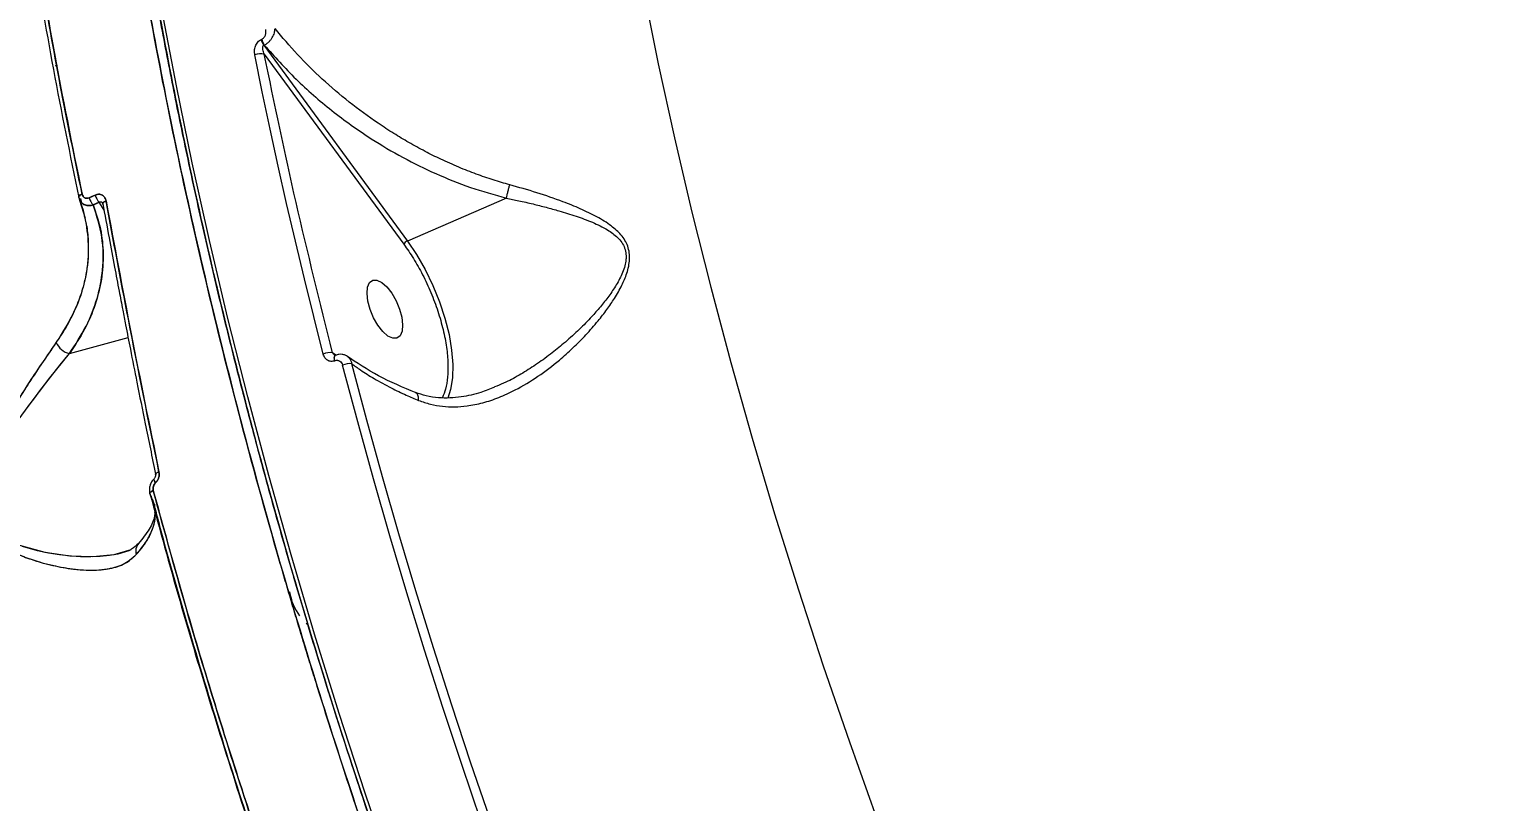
# Model space of a CAD drawing. Header units: millimetres. Extents: x -6332 to 8932, y -6739 to 7096.
# Drawn here: x -3296.8 to -3086.4, y -2416.8 to -2306.3 of the extents above; entities that cross this region are included whole.
import ezdxf

# ---------------------------------------------------------------- set-up
doc = ezdxf.new("R2010")
doc.units = ezdxf.units.MM
for name, color, linetype in [('DIKOM_ЗОНА', 80, 'Continuous'), ('DIKOM_ОБЪЕКТ', 7, 'Continuous'), ('DIKOM_РАЗМЕР_ЗОНА', 7, 'Continuous'), ('DIKOM_РАЗМЕР_ОБЪЕКТА', 7, 'Continuous')]:
    doc.layers.add(name, color=color, linetype=linetype)
doc.styles.add('style1', font='arial.ttf', dxfattribs={"width": 0.8})
doc.dimstyles.new('1-50', dxfattribs={"dimtxt": 300, "dimasz": 200, "dimexe": 100, "dimexo": 0, "dimgap": 100, "dimtad": 1, "dimtxsty": 'style1', "dimcen": 200, "dimclrd": 7, "dimclre": 7, "dimclrt": 7, "dimadec": 1, "dimazin": 2, "dimtfac": 1, "dimtmove": 0, "dimatfit": 2, "dimfxl": 0, "dimlwd": 25, "dimlwe": 18, "dimarcsym": 0})

# ---------------------------------------------------------------- blocks, each defined once
blk = doc.blocks.new('*D9')
at = {"layer": 'Defpoints', "color": 0, "transparency": 16777216}
for p in [(777.17, 5593.97), (-4228.73, -3389.78), (7301.72, -3389.78)]:
    blk.add_point(p, dxfattribs=at)
at = {"layer": 'DIKOM_РАЗМЕР_ОБЪЕКТА', "color": 7, "lineweight": 18, "transparency": 16777216}
for p, q in [((777.17, 5593.97), (7401.72, 5593.97)), ((-4228.73, -3389.78), (7401.72, -3389.78))]:
    blk.add_line(p, q, dxfattribs=at)
at = {"layer": 'DIKOM_РАЗМЕР_ОБЪЕКТА', "color": 7, "lineweight": 25, "transparency": 16777216}
blk.add_line((7301.72, 5393.97), (7301.72, -3189.78), dxfattribs=at)
at = {"layer": 'DIKOM_РАЗМЕР_ОБЪЕКТА', "color": 7, "transparency": 16777216}
for points in [[(7268.39, 5393.97), (7335.06, 5393.97), (7301.72, 5593.97)], [(7268.39, -3189.78), (7335.06, -3189.78), (7301.72, -3389.78)]]:
    blk.add_solid(points, dxfattribs=at)
at = {"layer": 'DIKOM_РАЗМЕР_ОБЪЕКТА', "color": 7, "transparency": 16777216, "insert": (7048.55, 1153.71), "char_height": 300, "attachment_point": 5, "rotation": 90, "style": 'style1'}
blk.add_mtext('9000', dxfattribs=at)
blk = doc.blocks.new('*D10')
at = {"layer": 'Defpoints', "color": 0, "transparency": 16777216}
for p in [(4034.78, 3636.59), (-4490.85, -1960.46), (4034.78, -5533.39)]:
    blk.add_point(p, dxfattribs=at)
at = {"layer": 'DIKOM_РАЗМЕР_ОБЪЕКТА', "color": 7, "lineweight": 18, "transparency": 16777216}
for p, q in [((4034.78, 3636.59), (4034.78, -5633.39)), ((-4490.85, -1960.46), (-4490.85, -5633.39))]:
    blk.add_line(p, q, dxfattribs=at)
at = {"layer": 'DIKOM_РАЗМЕР_ОБЪЕКТА', "color": 7, "lineweight": 25, "transparency": 16777216}
blk.add_line((-4290.85, -5533.39), (3834.78, -5533.39), dxfattribs=at)
at = {"layer": 'DIKOM_РАЗМЕР_ОБЪЕКТА', "color": 7, "transparency": 16777216}
for points in [[(-4290.85, -5500.05), (-4290.85, -5566.72), (-4490.85, -5533.39)], [(3834.78, -5500.05), (3834.78, -5566.72), (4034.78, -5533.39)]]:
    blk.add_solid(points, dxfattribs=at)
at = {"layer": 'DIKOM_РАЗМЕР_ОБЪЕКТА', "color": 7, "transparency": 16777216, "insert": (308.03, -5280.21), "char_height": 300, "attachment_point": 5, "style": 'style1'}
blk.add_mtext('8500', dxfattribs=at)
blk = doc.blocks.new('*D11')
at = {"layer": 'Defpoints', "color": 0, "transparency": 16777216}
for p in [(1114.35, 7096.35), (-4349.59, -4627.34), (8831.76, -4627.34)]:
    blk.add_point(p, dxfattribs=at)
at = {"layer": 'DIKOM_РАЗМЕР_ЗОНА', "color": 7, "lineweight": 18, "transparency": 16777216}
for p, q in [((1114.35, 7096.35), (8931.76, 7096.35)), ((-4349.59, -4627.34), (8931.76, -4627.34))]:
    blk.add_line(p, q, dxfattribs=at)
at = {"layer": 'DIKOM_РАЗМЕР_ЗОНА', "color": 7, "lineweight": 25, "transparency": 16777216}
blk.add_line((8831.76, 6896.35), (8831.76, -4427.34), dxfattribs=at)
at = {"layer": 'DIKOM_РАЗМЕР_ЗОНА', "color": 7, "transparency": 16777216}
for points in [[(8798.42, 6896.35), (8865.09, 6896.35), (8831.76, 7096.35)], [(8798.42, -4427.34), (8865.09, -4427.34), (8831.76, -4627.34)]]:
    blk.add_solid(points, dxfattribs=at)
at = {"layer": 'DIKOM_РАЗМЕР_ЗОНА', "color": 7, "transparency": 16777216, "insert": (8578.59, 1308.2), "char_height": 300, "attachment_point": 5, "rotation": 90, "style": 'style1'}
blk.add_mtext('11750', dxfattribs=at)
blk = doc.blocks.new('*D12')
at = {"layer": 'Defpoints', "color": 0, "transparency": 16777216}
for p in [(6134.38, 3354.85), (-6332, -2644.93), (6134.38, -6639)]:
    blk.add_point(p, dxfattribs=at)
at = {"layer": 'DIKOM_РАЗМЕР_ЗОНА', "color": 7, "lineweight": 18, "transparency": 16777216}
for p, q in [((6134.38, 3354.85), (6134.38, -6739)), ((-6332, -2644.93), (-6332, -6739))]:
    blk.add_line(p, q, dxfattribs=at)
at = {"layer": 'DIKOM_РАЗМЕР_ЗОНА', "color": 7, "lineweight": 25, "transparency": 16777216}
blk.add_line((-6132, -6639), (5934.38, -6639), dxfattribs=at)
at = {"layer": 'DIKOM_РАЗМЕР_ЗОНА', "color": 7, "transparency": 16777216}
for points in [[(-6132, -6605.67), (-6132, -6672.33), (-6332, -6639)], [(5934.38, -6605.67), (5934.38, -6672.33), (6134.38, -6639)]]:
    blk.add_solid(points, dxfattribs=at)
at = {"layer": 'DIKOM_РАЗМЕР_ЗОНА', "color": 7, "transparency": 16777216, "insert": (-98.81, -6385.83), "char_height": 300, "attachment_point": 5, "style": 'style1'}
blk.add_mtext('12500', dxfattribs=at)

msp = doc.modelspace()

# ---------------------------------------------------------------- linework, layer by layer
at = {"layer": 'DIKOM_ЗОНА', "color": 3, "lineweight": 15}
msp.add_lwpolyline([(2313.678, -2039.636), (1542.34, -2039.636, 0.3105415), (608.716, -2681.382, -0.3109247), (-1501.993, -4130.05), (-2696.746, -4128.38, 0.1481275), (-3251.872, -4295.682, -0.933016), (-5664.774, -1161.612, 0.2141904), (-5328.202, -414.769), (-5324.734, 2067.074, -0.1780948), (-5085.448, 2714.765, 0.1784553), (-4846.161, 3363.853), (-4846.161, 4324.353, -0.4142136), (-3846.161, 5324.353), (-1723.291, 5324.353, 0.381133), (-729.81, 6210.352, -0.381133), (263.67, 7096.351), (1965.021, 7096.351, -0.4034875), (2964.346, 6133.102, 0.4034875)], format="xyb", dxfattribs=at)
at = {"layer": 'DIKOM_ОБЪЕКТ', "color": 7, "linetype": 'Continuous', "lineweight": 15}
for p, q in [((-3263.614, -2307.777), (-3263.529, -2307.74)), ((-3263.25, -2308.61), (-3263.164, -2308.573)), ((-3263.25, -2308.61), (-3242.702, -2336.603)), ((-3263.16, -2309.878), (-3243.2, -2337.071)), ((-3292.78, -2311.471), (-3293.021, -2311.561)), ((-3293.014, -2311.558), (-3292.774, -2311.469)), ((-3289.694, -2330.385), (-3289.592, -2330.691)), ((-3289.581, -2330.76), (-3288.805, -2333.333)), ((-3289.48, -2330.167), (-3289.529, -2329.942)), ((-3289.272, -2331.116), (-3289.404, -2330.511)), ((-3288.196, -2330.407), (-3287.343, -2330.024)), ((-3286.767, -2331.061), (-3287.622, -2331.446)), ((-3286.086, -2332.206), (-3286.767, -2331.061)), ((-3286.32, -2331.165), (-3286.277, -2331.278)), ((-3228.54, -2330.469), (-3242.702, -2336.603)), ((-3228.537, -2330.467), (-3228.54, -2330.469)), ((-3288.581, -2334.264), (-3289.074, -2332.016)), ((-3286.259, -2331.268), (-3286.275, -2331.241)), ((-3286.262, -2331.295), (-3286.234, -2331.368)), ((-3286.142, -2331.465), (-3286.142, -2331.465)), ((-3285.464, -2332.604), (-3285.466, -2332.602)), ((-3285.45, -2332.686), (-3285.448, -2332.689)), ((-3291.036, -2352.698), (-3282.646, -2350.412)), ((-3252.944, -2352.943), (-3253.388, -2352.575)), ((-3253.102, -2353.735), (-3253.075, -2353.723)), ((-3252.961, -2352.95), (-3252.989, -2352.962)), ((-3252.989, -2352.962), (-3252.979, -2352.958)), ((-3229.918, -2357.345), (-3230.257, -2357.485)), ((-3267.002, -2360.421), (-3266.981, -2360.412)), ((-3278.731, -2369.84), (-3278.693, -2370.031)), ((-3279.525, -2372.731), (-3279.532, -2372.671)), ((-3278.975, -2374.249), (-3279.525, -2372.731)), ((-3278.813, -2374.826), (-3278.816, -2374.688)), ((-3278.237, -2376.846), (-3278.338, -2377.024)), ((-3279.642, -2378.869), (-3279.748, -2379.003)), ((-3283.631, -2381.269), (-3283.614, -2381.265)), ((-3280.735, -2380.481), (-3280.664, -2380.461)), ((-3257.156, -2391.274), (-3257, -2391.411))]:
    msp.add_line(p, q, dxfattribs=at)
at = {"layer": 'DIKOM_ОБЪЕКТ', "color": 7, "linetype": 'Continuous', "lineweight": 15, "flags": 128}
for points in [[(-3208.944, -2300.734), (-3206.819, -2311.237), (-3204.505, -2321.822), (-3202.004, -2332.479), (-3199.318, -2343.199), (-3196.451, -2353.97), (-3193.405, -2364.783), (-3190.182, -2375.628), (-3186.785, -2386.497), (-3183.218, -2397.376), (-3179.485, -2408.257), (-3175.588, -2419.13), (-3171.531, -2429.985), (-3167.318, -2440.811), (-3162.952, -2451.598), (-3158.439, -2462.337)], [(-3192.274, -2549.675), (-3197.738, -2538.88), (-3203.077, -2527.986), (-3208.288, -2517.001), (-3213.367, -2505.933), (-3218.308, -2494.793), (-3223.109, -2483.589), (-3227.764, -2472.332), (-3232.27, -2461.03), (-3236.623, -2449.694), (-3240.82, -2438.332), (-3244.857, -2426.954), (-3248.73, -2415.57), (-3252.436, -2404.19), (-3255.973, -2392.823), (-3259.337, -2381.478), (-3262.525, -2370.166), (-3265.534, -2358.894), (-3268.363, -2347.675), (-3271.009, -2336.516), (-3273.469, -2325.427), (-3275.741, -2314.418), (-3277.824, -2303.496)], [(-3254.725, -2352.785), (-3256.099, -2347.382), (-3257.431, -2341.991), (-3258.72, -2336.616), (-3259.967, -2331.255), (-3261.171, -2325.911), (-3262.331, -2320.584), (-3263.448, -2315.275), (-3264.521, -2309.986)], [(-3289.222, -2329.896), (-3289.345, -2329.952), (-3289.455, -2330.012), (-3289.547, -2330.075), (-3289.62, -2330.14), (-3289.673, -2330.205), (-3289.703, -2330.269), (-3289.71, -2330.329), (-3289.694, -2330.385)], [(-3289.694, -2330.385), (-3289.71, -2330.329), (-3289.703, -2330.269), (-3289.673, -2330.205), (-3289.62, -2330.14), (-3289.547, -2330.075), (-3289.455, -2330.012), (-3289.345, -2329.952), (-3289.222, -2329.896)], [(-3285.791, -2330.874), (-3285.926, -2330.932), (-3286.043, -2330.993), (-3286.138, -2331.058), (-3286.211, -2331.124), (-3286.257, -2331.19), (-3286.277, -2331.254), (-3286.277, -2331.271)], [(-3286.234, -2331.368), (-3286.269, -2331.314), (-3286.277, -2331.254), (-3286.257, -2331.19), (-3286.211, -2331.124), (-3286.138, -2331.058), (-3286.043, -2330.993), (-3285.926, -2330.932), (-3285.791, -2330.874)], [(-3242.702, -2336.603), (-3241.38, -2338.555), (-3240.156, -2340.687), (-3239.056, -2342.946), (-3238.108, -2345.281), (-3237.332, -2347.637), (-3236.748, -2349.959), (-3236.369, -2352.193), (-3236.204, -2354.285), (-3236.257, -2356.189), (-3236.526, -2357.859), (-3236.931, -2359.091)], [(-3245.639, -2343.162), (-3244.94, -2344.062), (-3244.32, -2345.146), (-3243.83, -2346.329), (-3243.511, -2347.514), (-3243.387, -2348.606), (-3243.469, -2349.515), (-3243.75, -2350.169), (-3244.207, -2350.514), (-3244.804, -2350.523), (-3245.491, -2350.194), (-3246.214, -2349.554), (-3246.914, -2348.656), (-3247.534, -2347.57), (-3248.023, -2346.388), (-3248.343, -2345.202), (-3248.467, -2344.111), (-3248.385, -2343.202), (-3248.104, -2342.548), (-3247.647, -2342.203), (-3247.05, -2342.195), (-3246.362, -2342.524), (-3245.639, -2343.162)], [(-3282.259, -2380.775), (-3284.692, -2381.509), (-3287.69, -2381.799), (-3290.982, -2381.669), (-3294.513, -2381.143), (-3298.146, -2380.182), (-3300.179, -2379.386), (-3302.107, -2378.308), (-3303.433, -2377.143), (-3304.339, -2375.559), (-3304.515, -2373.614), (-3304.031, -2371.608), (-3303.189, -2369.69), (-3301.622, -2366.964), (-3299.919, -2364.399), (-3296.813, -2360.104), (-3293.815, -2356.174), (-3291.036, -2352.698), (-3291.036, -2352.698)], [(-3296.97, -2360.313), (-3296.002, -2359.024), (-3295.265, -2358.055), (-3293.758, -2356.101), (-3292.362, -2354.331), (-3291.036, -2352.698), (-3291.036, -2352.698)], [(-3253.102, -2353.735), (-3253.145, -2353.517), (-3253.155, -2353.321), (-3253.132, -2353.158), (-3253.078, -2353.037), (-3252.995, -2352.964), (-3252.989, -2352.962)], [(-3253.075, -2353.723), (-3253.118, -2353.506), (-3253.128, -2353.31), (-3253.105, -2353.146), (-3253.051, -2353.024), (-3252.968, -2352.953), (-3252.96, -2352.949)], [(-3230.876, -2419.326), (-3233.659, -2411.15), (-3236.355, -2402.976), (-3238.964, -2394.806), (-3241.485, -2386.644), (-3243.917, -2378.494), (-3246.259, -2370.359), (-3248.508, -2362.244), (-3250.666, -2354.151)], [(-3232.129, -2419.695), (-3234.917, -2411.502), (-3237.62, -2403.309), (-3240.235, -2395.121), (-3242.762, -2386.941), (-3245.199, -2378.773), (-3247.545, -2370.621), (-3249.8, -2362.487), (-3251.962, -2354.376)], [(-3278.933, -2370.609), (-3278.957, -2370.652), (-3278.957, -2370.721), (-3278.931, -2370.812), (-3278.88, -2370.923), (-3278.805, -2371.048), (-3278.71, -2371.183)], [(-3278.71, -2371.183), (-3278.805, -2371.048), (-3278.88, -2370.923), (-3278.931, -2370.812), (-3278.957, -2370.721), (-3278.957, -2370.652), (-3278.933, -2370.609)], [(-3278.225, -2369.628), (-3278.362, -2369.679), (-3278.482, -2369.734), (-3278.581, -2369.79), (-3278.657, -2369.845), (-3278.707, -2369.898), (-3278.73, -2369.948), (-3278.731, -2369.968)], [(-3278.693, -2370.031), (-3278.725, -2369.993), (-3278.73, -2369.948), (-3278.707, -2369.898), (-3278.657, -2369.845), (-3278.581, -2369.79), (-3278.482, -2369.734), (-3278.362, -2369.679), (-3278.225, -2369.628)], [(-3279.525, -2372.731), (-3279.539, -2372.689), (-3279.529, -2372.642), (-3279.496, -2372.589), (-3279.442, -2372.534), (-3279.368, -2372.476), (-3279.274, -2372.417), (-3279.164, -2372.36), (-3279.04, -2372.305)], [(-3279.04, -2372.305), (-3279.164, -2372.36), (-3279.274, -2372.417), (-3279.368, -2372.476), (-3279.442, -2372.534), (-3279.496, -2372.589), (-3279.529, -2372.642), (-3279.539, -2372.689), (-3279.525, -2372.731)], [(-3282.259, -2380.775), (-3282.531, -2380.909), (-3284.091, -2381.385), (-3285.299, -2381.609), (-3286.659, -2381.752), (-3287.968, -2381.803), (-3289.457, -2381.777), (-3290.761, -2381.689), (-3292.455, -2381.494), (-3294.014, -2381.24), (-3295.595, -2380.905), (-3297.754, -2380.31)]]:
    msp.add_lwpolyline(points, dxfattribs=at)
at = {"layer": 'DIKOM_ОБЪЕКТ', "color": 7, "linetype": 'Continuous', "lineweight": 15}
for centre, radius, start, end in [((-3261.483, -2307.34), 2.176, 191.59763, 215.71276), ((-3261.412, -2307.309), 2.16, 191.51209, 215.7983), ((-3263.697, -2311.743), 1.941, 73.93782, 115.11814), ((-3286.075, -2329.913), 2.178, 193.10692, 224.72551), ((-3285.224, -2329.526), 2.177, 193.21661, 224.85557), ((-3242.36, -2337.467), 0.929, 111.61206, 154.81043), ((-3290.477, -2350.126), 2.633, 201.62753, 257.7329), ((-3253.699, -2354.958), 2.403, 82.55713, 115.27351), ((-3250.891, -2356.697), 2.556, 84.93702, 114.76163), ((-3279.879, -2380.965), 1.675, 138.58258, 197.24106), ((-3279.862, -2380.968), 1.69, 139.76503, 196.98222), ((-3252.084, -2385.715), 7.531, 188.19667, 216.82287)]:
    msp.add_arc(centre, radius, start, end, dxfattribs=at)
for points, knots in [([(-3223.198, -2036.913), (-3223.524, -2037.057), (-3226.59, -2038.41), (-3231.996, -2041.839), (-3239.36, -2047.241), (-3246.223, -2053.598), (-3252.637, -2060.797), (-3258.475, -2068.712), (-3263.764, -2077.284), (-3268.509, -2086.436), (-3272.789, -2096.292), (-3276.587, -2106.795), (-3279.969, -2118.153), (-3282.907, -2130.406), (-3285.361, -2143.603), (-3287.271, -2157.51), (-3288.623, -2172.08), (-3289.408, -2187.237), (-3289.623, -2202.595), (-3289.309, -2218.091), (-3288.504, -2233.693), (-3287.203, -2249.707), (-3285.402, -2266.139), (-3283.053, -2283.289), (-3280.131, -2301.09), (-3276.619, -2319.463), (-3272.588, -2338.012), (-3268.044, -2356.734), (-3262.983, -2375.631), (-3257.512, -2394.338), (-3251.671, -2412.795), (-3245.522, -2430.905), (-3238.982, -2448.935), (-3232.072, -2466.842), (-3224.648, -2484.987), (-3216.683, -2503.365), (-3208.148, -2521.962), (-3199.21, -2540.381), (-3189.918, -2558.519), (-3180.322, -2576.279), (-3170.647, -2593.275), (-3160.914, -2609.534), (-3151.139, -2625.087), (-3141.126, -2640.246), (-3130.896, -2655.033), (-3123.923, -2664.485), (-3120.431, -2669.218)], [0, 0, 0, 0, 0.0028441, 0.0267502, 0.0505357, 0.0742578, 0.0979727, 0.1217368, 0.1442394, 0.1668674, 0.1894172, 0.2118542, 0.2342271, 0.257939, 0.2816885, 0.3055319, 0.3295197, 0.3534456, 0.3772426, 0.3996156, 0.4219726, 0.4443609, 0.4668275, 0.4894231, 0.5133832, 0.5372016, 0.560939, 0.5846504, 0.6083912, 0.6322202, 0.6548184, 0.6774103, 0.6998754, 0.7222618, 0.7446183, 0.7683492, 0.7921552, 0.816093, 0.8400718, 0.863906, 0.8876507, 0.9100072, 0.932381, 0.9548205, 0.9773726, 1, 1, 1, 1]), ([(-3245.158, -2053.479), (-3245.211, -2053.531), (-3246.595, -2054.881), (-3249.17, -2057.804), (-3252.743, -2062.136), (-3256.034, -2066.621), (-3259.075, -2071.179), (-3261.974, -2075.972), (-3264.731, -2080.995), (-3267.342, -2086.245), (-3269.807, -2091.719), (-3272.123, -2097.411), (-3274.29, -2103.318), (-3276.307, -2109.438), (-3278.171, -2115.764), (-3279.882, -2122.294), (-3281.438, -2129.023), (-3282.839, -2135.945), (-3284.085, -2143.057), (-3285.173, -2150.354), (-3286.104, -2157.83), (-3286.876, -2165.483), (-3287.49, -2173.304), (-3287.946, -2181.29), (-3288.242, -2189.434), (-3288.379, -2197.733), (-3288.357, -2206.18), (-3288.175, -2214.769), (-3287.834, -2223.495), (-3287.335, -2232.351), (-3286.677, -2241.333), (-3285.862, -2250.432), (-3284.889, -2259.644), (-3283.759, -2268.963), (-3282.474, -2278.38), (-3281.035, -2287.89), (-3279.441, -2297.487), (-3277.696, -2307.164), (-3275.799, -2316.914), (-3273.752, -2326.729), (-3271.558, -2336.602), (-3269.218, -2346.527), (-3266.734, -2356.495), (-3264.107, -2366.499), (-3261.342, -2376.53), (-3258.44, -2386.578), (-3255.405, -2396.634), (-3252.241, -2406.685), (-3248.955, -2416.717), (-3245.553, -2426.71), (-3242.048, -2436.632), (-3238.465, -2446.427), (-3234.856, -2455.965), (-3231.356, -2464.927), (-3228.248, -2472.662), (-3225.41, -2479.565), (-3222.688, -2486.061), (-3220.75, -2490.564), (-3219.766, -2492.851)], [0, 0, 0, 0, 0.0008172, 0.0213224, 0.0419441, 0.0605453, 0.0791507, 0.0977591, 0.1163702, 0.1349826, 0.1535974, 0.1722124, 0.1908283, 0.2094449, 0.2280614, 0.246678, 0.2652951, 0.2839114, 0.3025275, 0.3211424, 0.3397571, 0.3583719, 0.3769848, 0.3955976, 0.4142084, 0.4328194, 0.4514302, 0.4700382, 0.4886459, 0.5072509, 0.525856, 0.5444575, 0.5630587, 0.5816573, 0.6002527, 0.6188443, 0.637433, 0.6560182, 0.6745982, 0.6931726, 0.7117397, 0.7302991, 0.7488492, 0.7673865, 0.7859093, 0.804411, 0.8228879, 0.8413297, 0.8597241, 0.8780467, 0.8962603, 0.9142904, 0.9319707, 0.9488626, 0.963825, 0.974833, 0.9872125, 1, 1, 1, 1]), ([(-3206.076, -2622.769), (-3209.491, -2617.45), (-3216.326, -2606.806), (-3226.259, -2590.257), (-3235.948, -2573.29), (-3245.333, -2555.914), (-3254.361, -2538.24), (-3262.815, -2520.708), (-3270.703, -2503.374), (-3278.053, -2486.248), (-3285.016, -2468.982), (-3291.588, -2451.579), (-3297.968, -2433.431), (-3304.053, -2414.641), (-3309.738, -2395.321), (-3314.798, -2376.18), (-3319.229, -2357.217), (-3323.026, -2338.433), (-3326.164, -2319.896), (-3328.623, -2301.706), (-3330.39, -2283.957), (-3331.468, -2266.681), (-3331.852, -2249.917), (-3331.547, -2233.754), (-3330.56, -2218.271), (-3328.911, -2203.507), (-3326.606, -2189.459), (-3323.651, -2176.126), (-3319.989, -2163.339), (-3315.608, -2151.224), (-3310.503, -2139.913), (-3304.796, -2129.59), (-3298.413, -2120.404), (-3293.78, -2114.491), (-3291.119, -2111.96), (-3290.963, -2111.813)], [0, 0, 0, 0, 0.0300529, 0.0601374, 0.0903312, 0.1207133, 0.1510481, 0.1812016, 0.2095421, 0.2378597, 0.266223, 0.2946983, 0.3233418, 0.3551983, 0.3868722, 0.4184629, 0.4500675, 0.4817818, 0.5137032, 0.5456079, 0.5774203, 0.6092394, 0.6411643, 0.6730865, 0.7048096, 0.7364286, 0.768038, 0.7997314, 0.8316041, 0.8651056, 0.898394, 0.9315588, 0.9647071, 0.9979422, 1, 1, 1, 1]), ([(-3326.224, -2318.809), (-3326.731, -2315.298), (-3327.749, -2308.258), (-3328.989, -2297.841), (-3330.013, -2287.564), (-3330.798, -2277.476), (-3331.355, -2267.549), (-3331.683, -2257.715), (-3331.769, -2248.821), (-3331.672, -2240.824), (-3331.449, -2233.677), (-3331.08, -2226.519), (-3330.57, -2219.503), (-3330.021, -2213.7), (-3329.503, -2209.07), (-3329.053, -2205.451), (-3328.554, -2201.813), (-3328.005, -2198.163), (-3327.402, -2194.5), (-3326.744, -2190.829), (-3325.9, -2186.49), (-3324.817, -2181.447), (-3323.428, -2175.692), (-3321.842, -2169.826), (-3320.094, -2164.053), (-3318.387, -2158.983), (-3316.767, -2154.574), (-3315.283, -2150.816), (-3313.573, -2146.776), (-3312.252, -2143.88), (-3311.32, -2141.94), (-3311.007, -2141.297), (-3310.688, -2140.649), (-3310.362, -2139.994), (-3310.028, -2139.333), (-3309.632, -2138.559), (-3309.109, -2137.553), (-3308.393, -2136.204), (-3307.467, -2134.515), (-3306.322, -2132.502), (-3305, -2130.279), (-3303.642, -2128.102), (-3302.053, -2125.669), (-3300.334, -2123.175), (-3298.291, -2120.389), (-3295.571, -2116.929), (-3293.114, -2113.99), (-3291.299, -2112.153), (-3290.963, -2111.813)], [0, 0, 0, 0, 0.0379145, 0.07601, 0.1142861, 0.1521637, 0.1899223, 0.2282303, 0.2670882, 0.2959119, 0.3253191, 0.3553085, 0.38588, 0.4152331, 0.4311731, 0.4473896, 0.4638849, 0.4806549, 0.4977023, 0.5150277, 0.5326279, 0.5600632, 0.5888788, 0.6190759, 0.6506553, 0.6808153, 0.7024248, 0.7252362, 0.7459884, 0.7743346, 0.778306, 0.7823383, 0.78643, 0.7905831, 0.7947962, 0.7990682, 0.8054861, 0.8142847, 0.8254625, 0.8390213, 0.8549611, 0.871349, 0.8850553, 0.9076323, 0.9269068, 0.9492672, 0.9906084, 1, 1, 1, 1]), ([(-3194.782, -2545.986), (-3195.147, -2545.287), (-3198.857, -2538.165), (-3205.53, -2524.316), (-3214.744, -2504.48), (-3223.454, -2484.417), (-3231.703, -2464.204), (-3239.464, -2443.852), (-3246.734, -2423.382), (-3253.484, -2402.857), (-3259.667, -2382.416), (-3265.265, -2362.142), (-3270.271, -2342.064), (-3274.69, -2322.178), (-3278.513, -2302.5), (-3281.722, -2283.097), (-3284.299, -2264.071), (-3286.233, -2245.517), (-3287.523, -2227.491), (-3288.171, -2210.009), (-3288.183, -2193.059), (-3287.526, -2176.699), (-3286.411, -2162.297), (-3285.228, -2153.698), (-3284.729, -2150.072)], [0, 0, 0, 0, 0.0052412, 0.0533696, 0.1012869, 0.1492379, 0.1970799, 0.2448911, 0.2929538, 0.341181, 0.3893115, 0.4371172, 0.4848907, 0.5327433, 0.5806962, 0.62889, 0.6770898, 0.7250468, 0.7729006, 0.8206728, 0.8684776, 0.9166026, 0.9648294, 1, 1, 1, 1]), ([(-3119.444, -2668.268), (-3123.138, -2663.257), (-3130.512, -2653.254), (-3141.315, -2637.565), (-3151.873, -2621.461), (-3162.165, -2604.915), (-3172.193, -2587.941), (-3181.769, -2570.867), (-3190.907, -2553.725), (-3199.586, -2536.6), (-3207.942, -2519.243), (-3215.936, -2501.742), (-3223.715, -2483.764), (-3231.257, -2465.297), (-3238.534, -2446.335), (-3245.394, -2427.238), (-3251.807, -2408.076), (-3257.736, -2388.955), (-3263.051, -2370.337), (-3267.779, -2352.248), (-3271.957, -2334.672), (-3275.678, -2317.251), (-3278.939, -2299.985), (-3281.784, -2282.577), (-3284.157, -2265.142), (-3286.015, -2247.793), (-3287.311, -2230.913), (-3288.052, -2214.495), (-3288.232, -2198.546), (-3287.867, -2183.351), (-3286.95, -2168.97), (-3285.907, -2157.913), (-3284.988, -2151.778), (-3284.717, -2149.968)], [0, 0, 0, 0, 0.0338931, 0.0676579, 0.101253, 0.1347578, 0.1682517, 0.201816, 0.2335979, 0.2655578, 0.2974069, 0.3290959, 0.3606952, 0.3941866, 0.4277292, 0.4614047, 0.4952854, 0.5290776, 0.5626887, 0.5942872, 0.6258639, 0.6574845, 0.6892181, 0.7211301, 0.7549709, 0.7886124, 0.8221385, 0.8556279, 0.8891602, 0.9228145, 0.9547323, 0.9866402, 1, 1, 1, 1]), ([(-3289.222, -2329.896), (-3290.287, -2324.69), (-3292.415, -2314.292), (-3295.122, -2298.939), (-3297.597, -2282.912), (-3299.767, -2266.236), (-3300.827, -2254.845), (-3301.357, -2249.141)], [0, 0, 0, 0, 0.1870474, 0.3735702, 0.5598808, 0.7796122, 1, 1, 1, 1]), ([(-3299.16, -2274.455), (-3298.977, -2275.992), (-3298.206, -2282.44), (-3296.311, -2294.961), (-3293.435, -2312.032), (-3290.943, -2324.261), (-3289.694, -2330.385)], [0, 0, 0, 0, 0.0851316, 0.357228, 0.678127, 1, 1, 1, 1]), ([(-3120.431, -2669.218), (-3122.831, -2665.98), (-3127.749, -2659.345), (-3135.201, -2648.824), (-3142.908, -2637.56), (-3150.503, -2626.018), (-3157.956, -2614.263), (-3164.931, -2602.856), (-3169.769, -2594.659), (-3172.486, -2589.97), (-3173.344, -2588.482), (-3174.203, -2586.986), (-3175.063, -2585.481), (-3175.924, -2583.968), (-3178.913, -2578.69), (-3183.798, -2569.876), (-3190.294, -2557.712), (-3196.155, -2546.348), (-3201.41, -2535.824), (-3206.084, -2526.176), (-3210.206, -2517.432), (-3213.801, -2509.614), (-3216.891, -2502.74), (-3219.393, -2497.064), (-3221.373, -2492.504), (-3222.844, -2489.072), (-3223.838, -2486.732), (-3224.382, -2485.443), (-3224.592, -2484.946), (-3224.678, -2484.741), (-3224.715, -2484.653), (-3224.731, -2484.615), (-3224.738, -2484.599), (-3224.741, -2484.592), (-3224.742, -2484.588), (-3227.193, -2479.332), (-3231.216, -2468.689), (-3237.385, -2453.189), (-3242.899, -2438.192), (-3247.769, -2424.339), (-3252.027, -2411.588), (-3254.876, -2402.65), (-3256.69, -2396.787), (-3257.59, -2393.844), (-3258.468, -2390.934), (-3259.325, -2388.059), (-3260.161, -2385.218), (-3262.752, -2376.306), (-3266.835, -2361.471), (-3271.918, -2340.965), (-3276.299, -2321.039), (-3280.052, -2301.704), (-3282.035, -2289.196), (-3283.018, -2282.999)], [0, 0, 0, 0, 0.0304209, 0.0623327, 0.095734, 0.1306254, 0.1625625, 0.1956542, 0.2257291, 0.2297327, 0.2337534, 0.2377893, 0.2418403, 0.2459065, 0.2499879, 0.2842987, 0.316163, 0.3455819, 0.3725529, 0.3970783, 0.419155, 0.4387844, 0.455968, 0.4707052, 0.4811917, 0.4899532, 0.4962348, 0.4985755, 0.4995217, 0.4999227, 0.5000971, 0.5001726, 0.5002056, 0.5002199, 0.5002268, 0.5002316, 0.539857, 0.577985, 0.6146112, 0.6497392, 0.6794112, 0.7079231, 0.715199, 0.7223943, 0.7295114, 0.7365486, 0.7435039, 0.7503816, 0.8020663, 0.852871, 0.9027955, 0.9518385, 1, 1, 1, 1]), ([(-3296.688, -2288.686), (-3295.621, -2295.438), (-3293.477, -2308.997), (-3290.644, -2322.911), (-3289.222, -2329.896)], [0, 0, 0, 0, 0.4980124, 1, 1, 1, 1]), ([(-3264.521, -2309.986), (-3264.546, -2309.782), (-3264.595, -2309.372), (-3264.478, -2308.826), (-3264.297, -2308.422), (-3264.11, -2308.149), (-3263.882, -2307.918), (-3263.703, -2307.824), (-3263.614, -2307.777)], [0, 0, 0, 0, 0.2494887, 0.49934, 0.6272572, 0.7498561, 0.8763022, 1, 1, 1, 1]), ([(-3263.529, -2307.74), (-3263.472, -2307.711), (-3263.358, -2307.651), (-3263.211, -2307.506), (-3263.091, -2307.332), (-3262.975, -2307.075), (-3262.901, -2306.726), (-3262.933, -2306.465), (-3262.948, -2306.334)], [0, 0, 0, 0, 0.1242193, 0.2499696, 0.3726781, 0.5004156, 0.7499536, 1, 1, 1, 1]), ([(-3263.164, -2308.573), (-3263.052, -2308.512), (-3262.827, -2308.39), (-3262.512, -2308.127), (-3262.237, -2307.825), (-3261.941, -2307.398), (-3261.682, -2306.832), (-3261.646, -2306.418), (-3261.628, -2306.215)], [0, 0, 0, 0, 0.1344233, 0.2674905, 0.3980065, 0.5244414, 0.7667684, 1, 1, 1, 1]), ([(-3228.07, -2328.56), (-3228.854, -2328.336), (-3230.461, -2327.878), (-3232.889, -2327.034), (-3235.393, -2326.05), (-3237.836, -2324.958), (-3240.221, -2323.772), (-3242.463, -2322.543), (-3244.701, -2321.204), (-3247.589, -2319.324), (-3251.066, -2316.767), (-3254.915, -2313.47), (-3258.48, -2309.963), (-3260.578, -2307.465), (-3261.628, -2306.215)], [0, 0, 0, 0, 0.0582623, 0.1194066, 0.1834733, 0.2505211, 0.3109837, 0.3747118, 0.4347252, 0.4995412, 0.6251091, 0.7503606, 0.8750546, 1, 1, 1, 1]), ([(-3263.16, -2309.878), (-3263.246, -2309.663), (-3263.374, -2309.339), (-3263.411, -2308.93), (-3263.368, -2308.733), (-3263.308, -2308.644), (-3263.268, -2308.621), (-3263.25, -2308.61)], [0, 0, 0, 0, 0.4997597, 0.749916, 0.8915592, 0.9484693, 1, 1, 1, 1]), ([(-3263.164, -2308.573), (-3261.693, -2310.22), (-3258.743, -2313.523), (-3253.584, -2318.003), (-3248.41, -2321.719), (-3243.393, -2324.695), (-3238.648, -2327.026), (-3233.708, -2329.023), (-3230.266, -2329.985), (-3228.537, -2330.467)], [0, 0, 0, 0, 0.1666094, 0.3340769, 0.5007089, 0.6263057, 0.7495517, 0.874241, 1, 1, 1, 1]), ([(-3253.388, -2352.575), (-3255.188, -2345.394), (-3258.789, -2331.032), (-3261.703, -2316.929), (-3263.16, -2309.878)], [0, 0, 0, 0, 0.5000001, 1, 1, 1, 1]), ([(-3206.076, -2622.769), (-3207.135, -2621.137), (-3209.301, -2617.8), (-3212.588, -2612.626), (-3215.989, -2607.186), (-3219.496, -2601.47), (-3223.104, -2595.476), (-3226.544, -2589.649), (-3229.407, -2584.708), (-3231.728, -2580.648), (-3233.794, -2576.996), (-3236.055, -2572.949), (-3238.561, -2568.4), (-3241.174, -2563.586), (-3243.629, -2558.989), (-3245.295, -2555.826), (-3246.249, -2554.001), (-3246.657, -2553.221), (-3247.028, -2552.506), (-3247.365, -2551.857), (-3247.667, -2551.275), (-3249.171, -2548.367), (-3251.738, -2543.34), (-3255.288, -2536.219), (-3258.707, -2529.212), (-3262.045, -2522.207), (-3265.41, -2514.979), (-3268.366, -2508.471), (-3270.98, -2502.596), (-3273.184, -2497.55), (-3275.302, -2492.618), (-3277.335, -2487.801), (-3279.285, -2483.101), (-3281.156, -2478.52), (-3284.195, -2470.946), (-3288.242, -2460.508), (-3293.081, -2447.35), (-3297.646, -2434.258), (-3301.948, -2421.18), (-3305.998, -2408.067), (-3310.008, -2394.199), (-3313.908, -2379.583), (-3317.649, -2364.131), (-3320.954, -2348.86), (-3323.866, -2333.711), (-3325.44, -2323.766), (-3326.224, -2318.809)], [0, 0, 0, 0, 0.0179876, 0.0367762, 0.0563657, 0.0767565, 0.0979473, 0.1199375, 0.1380068, 0.1494641, 0.1620326, 0.1757116, 0.1910465, 0.2085275, 0.2246543, 0.2375316, 0.2403668, 0.2429771, 0.2453677, 0.2475341, 0.2494766, 0.251198, 0.2766477, 0.2996046, 0.3217494, 0.3456947, 0.3682713, 0.3922606, 0.4088962, 0.425132, 0.440963, 0.456394, 0.4714218, 0.4860449, 0.5002695, 0.5438574, 0.5855956, 0.6254857, 0.6683365, 0.7099835, 0.750432, 0.800899, 0.8503771, 0.8999619, 0.9501441, 1, 1, 1, 1]), ([(-3241.09, -2359.404), (-3240.535, -2359.598), (-3239.415, -2359.988), (-3237.687, -2360.276), (-3235.932, -2360.355), (-3234.013, -2360.209), (-3231.897, -2359.782), (-3229.591, -2359.011), (-3226.929, -2357.79), (-3224.007, -2356.022), (-3221.274, -2353.936), (-3219.004, -2351.907), (-3217.15, -2350.039), (-3215.53, -2348.189), (-3214.175, -2346.446), (-3213.019, -2344.751), (-3212.036, -2343.036), (-3211.372, -2341.479), (-3211.035, -2340.241), (-3210.853, -2338.924), (-3211.018, -2337.622), (-3211.574, -2336.474), (-3212.127, -2335.723), (-3212.794, -2335.043), (-3213.899, -2334.139), (-3215.619, -2333.088), (-3217.951, -2331.973), (-3220.82, -2330.822), (-3224.185, -2329.658), (-3226.773, -2328.926), (-3228.07, -2328.56)], [0, 0, 0, 0, 0.031257, 0.0629764, 0.0937449, 0.1252842, 0.1651876, 0.2066992, 0.2501548, 0.3126634, 0.374511, 0.4157067, 0.4576149, 0.4988635, 0.5312232, 0.5609955, 0.594779, 0.6235649, 0.6401173, 0.6552234, 0.6867218, 0.7019699, 0.7183166, 0.7332075, 0.7495573, 0.7895104, 0.8324372, 0.8751398, 0.9374104, 1, 1, 1, 1]), ([(-3228.537, -2330.467), (-3228.506, -2330.328), (-3228.441, -2330.044), (-3228.322, -2329.547), (-3228.194, -2329.035), (-3228.111, -2328.717), (-3228.07, -2328.56)], [0, 0, 0, 0, 0.2456385, 0.5001406, 0.7542096, 1, 1, 1, 1]), ([(-3289.694, -2330.385), (-3289.615, -2330.616), (-3289.455, -2331.08), (-3288.878, -2331.461), (-3288.237, -2331.587), (-3287.826, -2331.492), (-3287.622, -2331.446)], [0, 0, 0, 0, 0.2803678, 0.5632728, 0.7836874, 1, 1, 1, 1]), ([(-3289.513, -2330.926), (-3289.369, -2331.325), (-3289.088, -2332.102), (-3288.926, -2332.897), (-3288.847, -2333.283)], [0, 0, 0, 0, 0.5145779, 1, 1, 1, 1]), ([(-3287.622, -2331.446), (-3287.859, -2331.497), (-3288.333, -2331.599), (-3288.972, -2331.405), (-3289.38, -2331.133), (-3289.474, -2330.896), (-3289.489, -2330.857)], [0, 0, 0, 0, 0.3133827, 0.6264723, 0.9392799, 1, 1, 1, 1]), ([(-3289.222, -2329.896), (-3289.185, -2330.008), (-3289.131, -2330.176), (-3288.98, -2330.337), (-3288.845, -2330.425), (-3288.693, -2330.478), (-3288.474, -2330.5), (-3288.307, -2330.444), (-3288.196, -2330.407)], [0, 0, 0, 0, 0.250017, 0.3754391, 0.5003336, 0.6247155, 0.7505255, 1, 1, 1, 1]), ([(-3288.196, -2330.407), (-3288.32, -2330.447), (-3288.569, -2330.525), (-3288.9, -2330.417), (-3289.128, -2330.193), (-3289.19, -2329.995), (-3289.222, -2329.896)], [0, 0, 0, 0, 0.2791759, 0.5577188, 0.7782663, 1, 1, 1, 1]), ([(-3287.343, -2330.024), (-3287.502, -2330.096), (-3287.786, -2330.224), (-3288.071, -2330.351), (-3288.196, -2330.407)], [0, 0, 0, 0, 0.5602483, 1, 1, 1, 1]), ([(-3287.622, -2331.446), (-3287.463, -2331.374), (-3287.177, -2331.245), (-3286.892, -2331.118), (-3286.767, -2331.061)], [0, 0, 0, 0, 0.5601741, 1, 1, 1, 1]), ([(-3285.791, -2330.874), (-3285.852, -2330.678), (-3285.973, -2330.285), (-3286.407, -2329.961), (-3286.891, -2329.873), (-3287.192, -2329.973), (-3287.343, -2330.024)], [0, 0, 0, 0, 0.2808361, 0.5602481, 0.7799799, 1, 1, 1, 1]), ([(-3287.343, -2330.024), (-3287.257, -2329.991), (-3287.088, -2329.925), (-3286.827, -2329.9), (-3286.576, -2329.932), (-3286.344, -2330.024), (-3286.142, -2330.172), (-3285.92, -2330.434), (-3285.843, -2330.698), (-3285.791, -2330.874)], [0, 0, 0, 0, 0.125934, 0.2504372, 0.3755481, 0.500384, 0.6247829, 0.7506424, 1, 1, 1, 1]), ([(-3286.767, -2331.061), (-3286.742, -2331.041), (-3286.694, -2331.003), (-3286.612, -2330.979), (-3286.531, -2330.983), (-3286.455, -2331.015), (-3286.388, -2331.074), (-3286.338, -2331.127), (-3286.322, -2331.167), (-3286.318, -2331.176)], [0, 0, 0, 0, 0.1881955, 0.357434, 0.5131011, 0.6619229, 0.8028735, 0.9571094, 1, 1, 1, 1]), ([(-3286.767, -2331.061), (-3286.72, -2331.027), (-3286.652, -2330.978), (-3286.541, -2330.981), (-3286.454, -2331.015), (-3286.37, -2331.084), (-3286.33, -2331.155), (-3286.311, -2331.186)], [0, 0, 0, 0, 0.3318866, 0.48366, 0.6325939, 0.8351245, 1, 1, 1, 1]), ([(-3286.268, -2331.216), (-3285.968, -2332.858), (-3285.412, -2335.892), (-3284.627, -2340.084), (-3283.975, -2343.528), (-3283.447, -2346.281), (-3282.913, -2349.05), (-3282.242, -2352.491), (-3281.31, -2357.204), (-3280.118, -2363.141), (-3279.214, -2367.525), (-3278.72, -2369.92)], [0, 0, 0, 0, 0.1290829, 0.2383534, 0.3278332, 0.3975639, 0.4525044, 0.5428528, 0.6642025, 0.8165466, 1, 1, 1, 1]), ([(-3285.791, -2330.874), (-3284.618, -2337.193), (-3282.246, -2349.975), (-3279.576, -2363.028), (-3278.225, -2369.628)], [0, 0, 0, 0, 0.4943647, 1, 1, 1, 1]), ([(-3278.225, -2369.628), (-3279.718, -2362.321), (-3282.383, -2349.272), (-3284.75, -2336.496), (-3285.791, -2330.874)], [0, 0, 0, 0, 0.5599577, 1, 1, 1, 1]), ([(-3228.54, -2330.469), (-3227.951, -2330.591), (-3226.673, -2330.854), (-3224.78, -2331.289), (-3222.862, -2331.77), (-3220.804, -2332.333), (-3218.577, -2333.022), (-3216.238, -2333.891), (-3214.49, -2334.732), (-3213.323, -2335.505), (-3212.618, -2336.098), (-3212.025, -2336.789), (-3211.599, -2337.603), (-3211.435, -2338.355), (-3211.419, -2338.993), (-3211.475, -2339.622), (-3211.661, -2340.423), (-3212.124, -2341.643), (-3212.921, -2343.092), (-3214.028, -2344.693), (-3215.24, -2346.208), (-3216.678, -2347.817), (-3218.374, -2349.524), (-3220.286, -2351.241), (-3222.287, -2352.857), (-3224.325, -2354.328), (-3226.454, -2355.657), (-3228.305, -2356.707), (-3229.483, -2357.172), (-3229.918, -2357.345)], [0, 0, 0, 0, 0.0372963, 0.0809477, 0.1212405, 0.1615254, 0.2161823, 0.2705134, 0.3238151, 0.3440507, 0.3641965, 0.3855598, 0.4049373, 0.4248749, 0.4351726, 0.4458541, 0.4650056, 0.4866981, 0.5272496, 0.5673767, 0.6074682, 0.6476754, 0.7014584, 0.7572383, 0.8082855, 0.8631077, 0.9162391, 0.9690049, 1, 1, 1, 1]), ([(-3291.036, -2352.698), (-3290.189, -2351.404), (-3288.5, -2348.822), (-3286.955, -2344.801), (-3286.13, -2340.523), (-3286.182, -2336.008), (-3287.142, -2332.967), (-3287.622, -2331.446)], [0, 0, 0, 0, 0.1870107, 0.3729405, 0.5604003, 0.7800881, 1, 1, 1, 1]), ([(-3287.622, -2331.446), (-3287.239, -2332.594), (-3286.473, -2334.893), (-3286.118, -2338.459), (-3286.356, -2342.063), (-3287.257, -2345.671), (-3288.751, -2349.244), (-3290.275, -2351.548), (-3291.036, -2352.698)], [0, 0, 0, 0, 0.1665993, 0.3334387, 0.5001322, 0.6668264, 0.8335657, 1, 1, 1, 1]), ([(-3288.662, -2334.091), (-3288.648, -2334.149), (-3288.462, -2334.947), (-3288.342, -2336.466), (-3288.312, -2338.627), (-3288.554, -2340.97), (-3289.097, -2343.424), (-3290.042, -2346.069), (-3291.264, -2348.603), (-3292.384, -2350.285), (-3292.924, -2351.096)], [0, 0, 0, 0, 0.0103909, 0.143363, 0.2661833, 0.3887928, 0.5510113, 0.6932239, 0.8521252, 1, 1, 1, 1]), ([(-3288.636, -2334.184), (-3288.481, -2335.474), (-3288.17, -2338.064), (-3288.718, -2342.241), (-3290.11, -2346.645), (-3291.985, -2349.611), (-3292.924, -2351.096)], [0, 0, 0, 0, 0.2289733, 0.4597366, 0.7294555, 1, 1, 1, 1]), ([(-3243.2, -2337.071), (-3242.739, -2337.732), (-3241.794, -2339.083), (-3240.489, -2341.424), (-3239.302, -2343.967), (-3238.307, -2346.63), (-3237.553, -2349.284), (-3237.07, -2351.806), (-3236.861, -2354.094), (-3236.914, -2356.1), (-3237.17, -2357.778), (-3237.524, -2358.616), (-3237.689, -2359.006)], [0, 0, 0, 0, 0.0969604, 0.1983885, 0.3029852, 0.4092291, 0.5155072, 0.6201125, 0.7215153, 0.818495, 0.915484, 1, 1, 1, 1]), ([(-3292.924, -2351.096), (-3293.746, -2352.285), (-3295.392, -2354.667), (-3298.154, -2358.927), (-3300.593, -2362.845), (-3302.564, -2366.329), (-3303.853, -2368.942), (-3304.755, -2371.387), (-3305.21, -2373.615), (-3304.983, -2375.957), (-3303.846, -2377.904), (-3302.25, -2379.34), (-3300.516, -2380.434), (-3298.15, -2381.584), (-3295.181, -2382.618), (-3291.773, -2383.398), (-3288.593, -2383.752), (-3285.742, -2383.619), (-3283.252, -2382.991), (-3282.069, -2381.97), (-3281.478, -2381.461)], [0, 0, 0, 0, 0.0824398, 0.1650801, 0.2483385, 0.2953043, 0.3427959, 0.3746071, 0.4067769, 0.4391058, 0.4755201, 0.5112622, 0.5468027, 0.5822377, 0.6524416, 0.7226015, 0.7920319, 0.8614238, 0.9308284, 1, 1, 1, 1]), ([(-3292.924, -2351.096), (-3293.543, -2351.988), (-3294.78, -2353.769), (-3296.59, -2356.516), (-3298.225, -2359.057), (-3299.646, -2361.327), (-3300.844, -2363.315), (-3301.784, -2364.95), (-3302.466, -2366.197), (-3303.135, -2367.494), (-3303.765, -2368.827), (-3304.317, -2370.183), (-3304.728, -2371.432), (-3304.995, -2372.582), (-3305.171, -2374.036), (-3305.026, -2375.469), (-3304.513, -2376.733), (-3303.994, -2377.562), (-3303.361, -2378.305), (-3302.321, -2379.271), (-3300.728, -2380.333), (-3298.639, -2381.353), (-3296.161, -2382.292), (-3293.397, -2383.062), (-3290.746, -2383.528), (-3288.561, -2383.703), (-3286.82, -2383.679), (-3284.938, -2383.431), (-3283.033, -2382.85), (-3281.984, -2381.913), (-3281.478, -2381.461)], [0, 0, 0, 0, 0.0626448, 0.1251425, 0.1669127, 0.209106, 0.2502882, 0.2723916, 0.2932959, 0.3130237, 0.3362218, 0.357138, 0.3759427, 0.39239, 0.4074855, 0.4388506, 0.4541593, 0.4704613, 0.4855614, 0.5021079, 0.5418256, 0.5843131, 0.6265877, 0.6887641, 0.7511038, 0.794141, 0.8355486, 0.8754357, 0.9398602, 1, 1, 1, 1]), ([(-3253.102, -2353.735), (-3253.188, -2353.766), (-3253.359, -2353.827), (-3253.624, -2353.835), (-3253.88, -2353.786), (-3254.193, -2353.639), (-3254.528, -2353.326), (-3254.66, -2352.965), (-3254.725, -2352.785)], [0, 0, 0, 0, 0.1251611, 0.2510367, 0.3752473, 0.5012409, 0.750541, 1, 1, 1, 1]), ([(-3253.07, -2352.965), (-3253.072, -2352.964), (-3253.146, -2352.922), (-3253.26, -2352.787), (-3253.345, -2352.646), (-3253.388, -2352.575)], [0, 0, 0, 0, 0.0153069, 0.5068577, 1, 1, 1, 1]), ([(-3253.075, -2353.723), (-3253.017, -2353.702), (-3252.899, -2353.66), (-3252.719, -2353.656), (-3252.543, -2353.69), (-3252.33, -2353.793), (-3252.098, -2354.005), (-3252.008, -2354.252), (-3251.962, -2354.376)], [0, 0, 0, 0, 0.12498, 0.250923, 0.3751153, 0.5011801, 0.7501626, 1, 1, 1, 1]), ([(-3251.233, -2353.143), (-3251.351, -2353.068), (-3251.592, -2352.916), (-3252.024, -2352.806), (-3252.496, -2352.793), (-3252.804, -2352.897), (-3252.96, -2352.949)], [0, 0, 0, 0, 0.2363814, 0.4827959, 0.7377031, 1, 1, 1, 1]), ([(-3241.46, -2358.324), (-3243.305, -2357.551), (-3246.979, -2356.013), (-3249.925, -2354.019), (-3251.392, -2353.026)], [0, 0, 0, 0, 0.5022721, 1, 1, 1, 1]), ([(-3251.239, -2353.168), (-3251.11, -2353.273), (-3250.82, -2353.508), (-3250.721, -2353.922), (-3250.666, -2354.151)], [0, 0, 0, 0, 0.4465379, 1, 1, 1, 1]), ([(-3250.666, -2354.151), (-3250.248, -2354.451), (-3249.227, -2355.184), (-3247.362, -2356.358), (-3245.175, -2357.562), (-3243.029, -2358.595), (-3241.682, -2359.157), (-3241.09, -2359.404)], [0, 0, 0, 0, 0.15035, 0.3668219, 0.6226295, 0.8340754, 1, 1, 1, 1]), ([(-3241.09, -2359.404), (-3241.09, -2359.293), (-3241.088, -2359.063), (-3241.147, -2358.76), (-3241.26, -2358.517), (-3241.39, -2358.342), (-3241.508, -2358.33), (-3241.551, -2358.326)], [0, 0, 0, 0, 0.2003418, 0.4147571, 0.6400018, 0.871217, 1, 1, 1, 1]), ([(-3230.236, -2357.526), (-3230.884, -2357.784), (-3232.454, -2358.409), (-3235.148, -2359.023), (-3237.774, -2359.131), (-3239.957, -2358.823), (-3241.03, -2358.449), (-3241.536, -2358.273)], [0, 0, 0, 0, 0.1719802, 0.4162092, 0.7003902, 0.8589756, 1, 1, 1, 1]), ([(-3278.933, -2370.609), (-3279.056, -2370.748), (-3279.303, -2371.025), (-3279.532, -2371.552), (-3279.637, -2372.123), (-3279.571, -2372.493), (-3279.538, -2372.68)], [0, 0, 0, 0, 0.2458025, 0.4929886, 0.7442513, 1, 1, 1, 1]), ([(-3279.04, -2372.305), (-3279.058, -2372.194), (-3279.094, -2371.972), (-3279.004, -2371.555), (-3278.821, -2371.324), (-3278.71, -2371.183)], [0, 0, 0, 0, 0.2810846, 0.5611081, 1, 1, 1, 1]), ([(-3278.71, -2371.183), (-3278.777, -2371.259), (-3278.911, -2371.41), (-3279.035, -2371.698), (-3279.092, -2372.008), (-3279.057, -2372.206), (-3279.04, -2372.305)], [0, 0, 0, 0, 0.2505849, 0.5005126, 0.7499725, 1, 1, 1, 1]), ([(-3278.731, -2369.967), (-3278.724, -2370.023), (-3278.71, -2370.136), (-3278.746, -2370.314), (-3278.818, -2370.48), (-3278.895, -2370.566), (-3278.933, -2370.609)], [0, 0, 0, 0, 0.2420975, 0.488992, 0.7430021, 1, 1, 1, 1]), ([(-3278.225, -2369.628), (-3278.208, -2369.766), (-3278.172, -2370.043), (-3278.257, -2370.47), (-3278.431, -2370.868), (-3278.617, -2371.078), (-3278.71, -2371.183)], [0, 0, 0, 0, 0.2491994, 0.4993766, 0.7489174, 1, 1, 1, 1]), ([(-3278.71, -2371.183), (-3278.608, -2371.065), (-3278.403, -2370.828), (-3278.181, -2370.283), (-3278.208, -2369.876), (-3278.225, -2369.628)], [0, 0, 0, 0, 0.2811923, 0.5616067, 1, 1, 1, 1]), ([(-3279.525, -2372.731), (-3278.129, -2377.82), (-3275.34, -2387.985), (-3270.752, -2403.303), (-3265.583, -2419.545), (-3259.766, -2436.735), (-3255.334, -2448.785), (-3253.115, -2454.819)], [0, 0, 0, 0, 0.187019, 0.3735604, 0.5599048, 0.7796539, 1, 1, 1, 1]), ([(-3278.816, -2374.688), (-3278.888, -2374.339), (-3278.995, -2373.816), (-3279.216, -2373.485), (-3279.284, -2373.222), (-3279.29, -2373.214), (-3279.309, -2373.164), (-3279.384, -2373.014), (-3279.463, -2372.856), (-3279.525, -2372.731)], [0, 0, 0, 0, 0.500148, 0.7500205, 0.7506534, 0.7551621, 0.7678086, 0.815448, 1, 1, 1, 1]), ([(-3279.04, -2372.305), (-3277.831, -2376.725), (-3275.379, -2385.687), (-3271.331, -2399.376), (-3267.066, -2413.033), (-3262.548, -2426.705), (-3257.792, -2440.44), (-3254.351, -2449.762), (-3252.597, -2454.514)], [0, 0, 0, 0, 0.1622331, 0.3289049, 0.5000069, 0.6599884, 0.8266567, 1, 1, 1, 1]), ([(-3252.597, -2454.514), (-3254.488, -2449.387), (-3258.264, -2439.145), (-3263.552, -2423.762), (-3268.843, -2407.487), (-3274.083, -2390.308), (-3277.386, -2378.311), (-3279.04, -2372.305)], [0, 0, 0, 0, 0.1870121, 0.3735559, 0.5598992, 0.7796526, 1, 1, 1, 1]), ([(-3281.478, -2381.461), (-3281.147, -2381.07), (-3280.478, -2380.281), (-3279.722, -2379.105), (-3279.089, -2377.772), (-3278.714, -2376.505), (-3278.776, -2375.673), (-3278.8, -2375.356)], [0, 0, 0, 0, 0.1836991, 0.3708074, 0.5608166, 0.8323329, 1, 1, 1, 1]), ([(-3278.878, -2374.269), (-3278.831, -2374.822), (-3278.737, -2375.928), (-3279.476, -2377.788), (-3280.586, -2379.171), (-3281.144, -2379.868)], [0, 0, 0, 0, 0.3317258, 0.663432, 1, 1, 1, 1]), ([(-3263.501, -2425.478), (-3265.215, -2420.258), (-3268.724, -2409.572), (-3273.549, -2393.546), (-3276.929, -2381.863), (-3278.543, -2375.688), (-3278.771, -2374.816)], [0, 0, 0, 0, 0.3075358, 0.629542, 0.9477001, 1, 1, 1, 1]), ([(-3281.478, -2381.461), (-3280.934, -2380.796), (-3279.848, -2379.469), (-3279.048, -2377.682), (-3278.709, -2376.346), (-3278.764, -2375.671), (-3278.781, -2375.46)], [0, 0, 0, 0, 0.3189966, 0.635964, 0.8861442, 1, 1, 1, 1]), ([(-3278.332, -2377.048), (-3278.289, -2376.999), (-3278.243, -2376.949), (-3278.225, -2376.9), (-3278.224, -2376.898)], [0, 0, 0, 0, 0.9542152, 1, 1, 1, 1]), ([(-3281.144, -2379.868), (-3281.452, -2380.16), (-3282.068, -2380.747), (-3283.098, -2381.092), (-3283.614, -2381.265)], [0, 0, 0, 0, 0.4983658, 1, 1, 1, 1])]:
    msp.add_open_spline(points, degree=3, knots=knots, dxfattribs=at)

# ---------------------------------------------------------------- dimensions: what is measured, and where the dimension line sits
at = {"layer": 'DIKOM_РАЗМЕР_ЗОНА'}
dim = msp.add_linear_dim(base=(8831.757, -4627.344), p1=(1114.346, 7096.351), p2=(-4349.589, -4627.344), angle=90, text='11750', dimstyle='1-50', dxfattribs=at)
dim.commit()
dim.dimension.update_dxf_attribs({"geometry": '*D11', "text_midpoint": (8831.757, 1308.196), "dimtype": 160})
dim = msp.add_linear_dim(base=(6134.379, -6639), p1=(-6332, -2644.933), p2=(6134.379, 3354.853), text='12500', dimstyle='1-50', dxfattribs=at)
dim.commit()
dim.dimension.update_dxf_attribs({"geometry": '*D12', "text_midpoint": (-98.81, -6639), "dimtype": 160})
at = {"layer": 'DIKOM_РАЗМЕР_ОБЪЕКТА'}
dim = msp.add_linear_dim(base=(7301.722, -3389.779), p1=(777.17, 5593.968), p2=(-4228.728, -3389.779), angle=90, text='9000', dimstyle='1-50', dxfattribs=at)
dim.commit()
dim.dimension.update_dxf_attribs({"geometry": '*D9', "text_midpoint": (7301.722, 1153.714), "dimtype": 160})
dim = msp.add_linear_dim(base=(4034.777, -5533.386), p1=(-4490.848, -1960.464), p2=(4034.777, 3636.587), text='8500', dimstyle='1-50', dxfattribs=at)
dim.commit()
dim.dimension.update_dxf_attribs({"geometry": '*D10', "text_midpoint": (308.034, -5533.386), "dimtype": 160})

doc.saveas('drawing.dxf')
